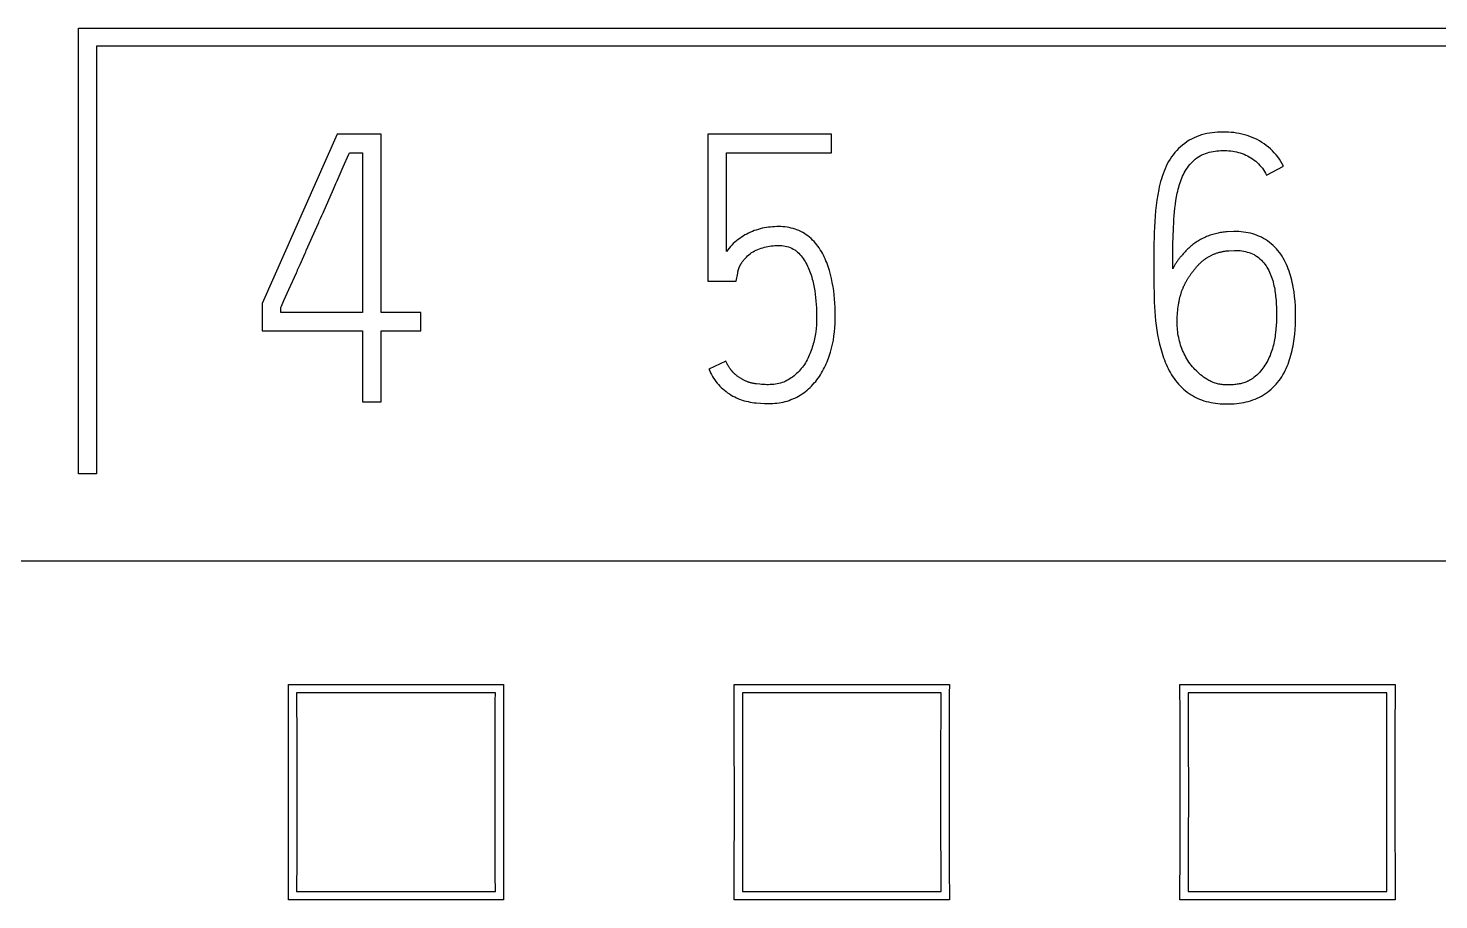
# Model space of a CAD drawing. Header units: inches. Extents: x 9000 to 22395, y 8106 to 17135.
# Drawn here: x 10340.56 to 10358.14, y 8375.86 to 8386.72 of the extents above; entities that cross this region are included whole.
import ezdxf

# ---------------------------------------------------------------- set-up
doc = ezdxf.new("R2010")
doc.units = ezdxf.units.IN
doc.header["$MEASUREMENT"] = 0
doc.layers.add('20000_FRONT_O', color=7, linetype='Continuous')
doc.layers.add('20500_FRONT_O_LABELING', color=7, linetype='Continuous')

msp = doc.modelspace()

# ---------------------------------------------------------------- linework, layer by layer
at = {"layer": '20000_FRONT_O', "linetype": 'Continuous'}
for p, q in [((10341.187, 8381.165), (10341.187, 8386.72)), ((10341.187, 8386.72), (10390.733, 8386.72)), ((10341.41, 8386.498), (10341.41, 8381.165)), ((10390.511, 8386.498), (10341.41, 8386.498)), ((10341.41, 8381.165), (10341.187, 8381.165)), ((10395.91, 8380.08), (10305.705, 8380.08)), ((10343.803, 8378.149), (10343.801, 8378.541)), ((10343.801, 8378.541), (10346.484, 8378.541)), ((10343.903, 8378.437), (10343.904, 8378.236)), ((10346.381, 8378.437), (10343.903, 8378.437)), ((10346.483, 8378.43), (10346.481, 8378.035)), ((10346.484, 8378.541), (10346.483, 8378.43)), ((10349.357, 8378.149), (10349.355, 8378.541)), ((10349.355, 8378.541), (10352.038, 8378.541)), ((10349.458, 8378.437), (10349.459, 8378.236)), ((10351.935, 8378.437), (10349.458, 8378.437)), ((10352.037, 8378.43), (10352.036, 8378.035)), ((10352.038, 8378.541), (10352.037, 8378.43)), ((10354.912, 8378.149), (10354.91, 8378.541)), ((10354.91, 8378.541), (10357.592, 8378.541)), ((10355.012, 8378.437), (10355.013, 8378.236)), ((10357.49, 8378.437), (10355.012, 8378.437)), ((10357.592, 8378.43), (10357.59, 8378.035)), ((10357.592, 8378.541), (10357.592, 8378.43)), ((10343.804, 8377.751), (10343.803, 8378.149)), ((10346.378, 8377.826), (10346.379, 8378.134)), ((10349.358, 8377.751), (10349.357, 8378.149)), ((10351.933, 8377.826), (10351.934, 8378.134)), ((10354.913, 8377.751), (10354.912, 8378.149)), ((10357.487, 8377.826), (10357.488, 8378.134)), ((10346.481, 8378.035), (10346.48, 8377.575)), ((10352.036, 8378.035), (10352.035, 8377.575)), ((10357.59, 8378.035), (10357.589, 8377.575)), ((10343.804, 8377.289), (10343.804, 8377.751)), ((10349.359, 8377.289), (10349.358, 8377.751)), ((10354.913, 8377.289), (10354.913, 8377.751)), ((10346.48, 8377.575), (10346.48, 8377.111)), ((10352.035, 8377.575), (10352.034, 8377.111)), ((10357.589, 8377.575), (10357.589, 8377.111)), ((10343.804, 8376.825), (10343.804, 8377.289)), ((10349.359, 8376.825), (10349.359, 8377.289)), ((10354.913, 8376.825), (10354.913, 8377.289)), ((10346.48, 8377.111), (10346.481, 8376.648)), ((10352.034, 8377.111), (10352.035, 8376.648)), ((10357.589, 8377.111), (10357.589, 8376.648)), ((10343.803, 8376.365), (10343.804, 8376.825)), ((10349.357, 8376.365), (10349.359, 8376.825)), ((10354.912, 8376.365), (10354.913, 8376.825)), ((10343.906, 8376.574), (10343.905, 8376.266)), ((10346.481, 8376.648), (10346.482, 8376.25)), ((10349.46, 8376.574), (10349.459, 8376.266)), ((10352.035, 8376.648), (10352.036, 8376.25)), ((10355.015, 8376.574), (10355.014, 8376.266)), ((10357.589, 8376.648), (10357.591, 8376.25)), ((10343.801, 8375.97), (10343.803, 8376.365)), ((10349.356, 8375.97), (10349.357, 8376.365)), ((10354.91, 8375.97), (10354.912, 8376.365)), ((10346.381, 8375.963), (10346.38, 8376.164)), ((10346.482, 8376.25), (10346.484, 8375.858)), ((10351.935, 8375.963), (10351.934, 8376.164)), ((10352.036, 8376.25), (10352.038, 8375.858)), ((10357.49, 8375.963), (10357.489, 8376.164)), ((10357.591, 8376.25), (10357.592, 8375.858)), ((10343.801, 8375.858), (10343.801, 8375.97)), ((10343.903, 8375.963), (10346.381, 8375.963)), ((10349.355, 8375.858), (10349.356, 8375.97)), ((10349.458, 8375.963), (10351.935, 8375.963)), ((10354.91, 8375.858), (10354.91, 8375.97)), ((10355.012, 8375.963), (10357.49, 8375.963)), ((10346.484, 8375.858), (10343.801, 8375.858)), ((10352.038, 8375.858), (10349.355, 8375.858)), ((10357.592, 8375.858), (10354.91, 8375.858))]:
    msp.add_line(p, q, dxfattribs=at)
for points in [[(10346.379, 8378.134), (10346.38, 8378.337), (10346.381, 8378.437)], [(10351.934, 8378.134), (10351.935, 8378.337), (10351.935, 8378.437)], [(10357.488, 8378.134), (10357.489, 8378.337), (10357.49, 8378.437)], [(10343.904, 8378.236), (10343.905, 8378.032), (10343.906, 8377.826), (10343.906, 8377.618), (10343.907, 8377.409), (10343.907, 8377.2), (10343.907, 8376.99), (10343.906, 8376.782), (10343.906, 8376.574)], [(10349.459, 8378.236), (10349.46, 8378.032), (10349.46, 8377.826), (10349.461, 8377.618), (10349.461, 8377.409), (10349.461, 8377.2), (10349.461, 8376.99), (10349.461, 8376.782), (10349.46, 8376.574)], [(10355.013, 8378.236), (10355.014, 8378.032), (10355.015, 8377.826), (10355.015, 8377.618), (10355.016, 8377.409), (10355.016, 8377.2), (10355.016, 8376.99), (10355.015, 8376.782), (10355.015, 8376.574)], [(10346.38, 8376.164), (10346.379, 8376.368), (10346.378, 8376.574), (10346.378, 8376.782), (10346.378, 8376.99), (10346.378, 8377.2), (10346.378, 8377.409), (10346.378, 8377.618), (10346.378, 8377.826)], [(10351.934, 8376.164), (10351.934, 8376.368), (10351.933, 8376.574), (10351.932, 8376.782), (10351.932, 8376.99), (10351.932, 8377.2), (10351.932, 8377.409), (10351.932, 8377.618), (10351.933, 8377.826)], [(10357.489, 8376.164), (10357.488, 8376.368), (10357.487, 8376.574), (10357.487, 8376.782), (10357.487, 8376.99), (10357.487, 8377.2), (10357.487, 8377.409), (10357.487, 8377.618), (10357.487, 8377.826)], [(10343.905, 8376.266), (10343.904, 8376.063), (10343.903, 8375.963)], [(10349.459, 8376.266), (10349.458, 8376.063), (10349.458, 8375.963)], [(10355.014, 8376.266), (10355.013, 8376.063), (10355.012, 8375.963)]]:
    msp.add_lwpolyline(points, dxfattribs=at)
at = {"layer": '20500_FRONT_O_LABELING', "linetype": 'Continuous'}
for p, q in [((10344.41, 8385.398), (10343.476, 8383.29)), ((10344.959, 8385.398), (10344.41, 8385.398)), ((10344.959, 8383.179), (10344.959, 8385.398)), ((10349.03, 8385.398), (10349.03, 8383.567)), ((10350.569, 8385.398), (10349.03, 8385.398)), ((10350.569, 8385.167), (10350.569, 8385.398)), ((10344.486, 8384.993), (10344.554, 8385.149)), ((10344.554, 8385.149), (10344.562, 8385.167)), ((10344.562, 8385.167), (10344.724, 8385.167)), ((10344.724, 8385.167), (10344.724, 8383.179)), ((10349.261, 8383.937), (10349.261, 8385.167)), ((10349.261, 8385.167), (10350.569, 8385.167)), ((10355.99, 8384.89), (10356.202, 8385)), ((10344.364, 8384.714), (10344.394, 8384.784)), ((10344.233, 8384.419), (10344.364, 8384.714)), ((10344.218, 8384.384), (10344.233, 8384.419)), ((10355.583, 8384.187), (10355.5, 8384.182)), ((10343.947, 8383.777), (10343.994, 8383.881)), ((10355.521, 8383.947), (10355.592, 8383.951)), ((10343.917, 8383.707), (10343.947, 8383.777)), ((10349.408, 8383.704), (10349.409, 8383.708)), ((10349.409, 8383.708), (10349.411, 8383.713)), ((10349.411, 8383.713), (10349.412, 8383.718)), ((10349.412, 8383.718), (10349.414, 8383.723)), ((10349.414, 8383.723), (10349.416, 8383.728)), ((10349.416, 8383.728), (10349.418, 8383.735)), ((10343.809, 8383.464), (10343.901, 8383.672)), ((10349.03, 8383.567), (10349.382, 8383.567)), ((10349.382, 8383.567), (10349.4, 8383.668)), ((10343.746, 8383.326), (10343.809, 8383.464)), ((10343.476, 8383.29), (10343.476, 8382.948)), ((10343.707, 8383.179), (10343.707, 8383.239)), ((10344.724, 8383.179), (10343.707, 8383.179)), ((10345.45, 8383.179), (10344.959, 8383.179)), ((10345.45, 8382.948), (10345.45, 8383.179)), ((10343.476, 8382.948), (10344.724, 8382.948)), ((10344.724, 8382.948), (10344.724, 8382.065)), ((10344.959, 8382.065), (10344.959, 8382.948)), ((10344.959, 8382.948), (10345.45, 8382.948)), ((10349.252, 8382.569), (10349.04, 8382.472)), ((10344.724, 8382.065), (10344.959, 8382.065))]:
    msp.add_line(p, q, dxfattribs=at)
for points in [[(10356.202, 8385), (10356.186, 8385.03), (10356.168, 8385.059), (10356.15, 8385.088), (10356.13, 8385.115), (10356.109, 8385.142), (10356.086, 8385.167), (10356.063, 8385.192), (10356.039, 8385.215), (10356.014, 8385.237), (10355.987, 8385.259), (10355.96, 8385.279), (10355.932, 8385.297), (10355.903, 8385.315), (10355.873, 8385.331), (10355.843, 8385.346), (10355.812, 8385.359), (10355.78, 8385.371), (10355.748, 8385.382), (10355.716, 8385.392), (10355.683, 8385.401), (10355.65, 8385.408), (10355.616, 8385.414), (10355.583, 8385.419), (10355.549, 8385.422), (10355.515, 8385.425), (10355.482, 8385.426), (10355.448, 8385.426), (10355.414, 8385.426), (10355.38, 8385.424), (10355.346, 8385.421), (10355.312, 8385.418), (10355.279, 8385.413), (10355.246, 8385.406), (10355.213, 8385.399), (10355.18, 8385.39), (10355.148, 8385.38), (10355.117, 8385.368), (10355.086, 8385.354), (10355.056, 8385.339), (10355.026, 8385.323), (10354.998, 8385.305), (10354.97, 8385.285), (10354.944, 8385.264), (10354.918, 8385.242), (10354.893, 8385.219), (10354.87, 8385.195), (10354.847, 8385.169), (10354.826, 8385.143), (10354.806, 8385.116), (10354.787, 8385.088), (10354.77, 8385.059), (10354.753, 8385.029), (10354.738, 8384.999), (10354.725, 8384.968), (10354.712, 8384.937), (10354.7, 8384.905), (10354.689, 8384.873), (10354.679, 8384.841), (10354.67, 8384.808), (10354.661, 8384.775), (10354.653, 8384.743), (10354.646, 8384.709), (10354.634, 8384.643), (10354.623, 8384.577), (10354.614, 8384.51), (10354.607, 8384.444), (10354.601, 8384.377), (10354.597, 8384.31), (10354.593, 8384.242), (10354.59, 8384.175), (10354.588, 8384.107), (10354.586, 8384.04), (10354.585, 8383.972), (10354.584, 8383.905), (10354.584, 8383.837), (10354.584, 8383.77), (10354.584, 8383.702), (10354.584, 8383.635), (10354.585, 8383.567), (10354.586, 8383.499), (10354.588, 8383.432), (10354.59, 8383.364)], [(10354.82, 8383.72), (10354.82, 8383.767), (10354.821, 8383.815), (10354.821, 8383.863), (10354.822, 8383.91), (10354.822, 8383.958), (10354.823, 8384.005), (10354.824, 8384.053), (10354.826, 8384.1), (10354.827, 8384.148), (10354.829, 8384.195), (10354.831, 8384.242), (10354.834, 8384.29), (10354.836, 8384.337), (10354.839, 8384.384), (10354.843, 8384.432), (10354.848, 8384.479), (10354.854, 8384.526), (10354.861, 8384.573), (10354.869, 8384.62), (10354.878, 8384.666), (10354.884, 8384.69), (10354.889, 8384.713), (10354.895, 8384.737), (10354.902, 8384.76), (10354.909, 8384.783), (10354.917, 8384.806), (10354.925, 8384.829), (10354.934, 8384.852), (10354.944, 8384.874), (10354.954, 8384.896), (10354.965, 8384.918), (10354.977, 8384.939), (10354.99, 8384.96), (10355.003, 8384.981), (10355.018, 8385.001), (10355.033, 8385.02), (10355.049, 8385.039), (10355.066, 8385.056), (10355.084, 8385.073), (10355.102, 8385.089), (10355.122, 8385.104), (10355.142, 8385.118), (10355.163, 8385.13), (10355.174, 8385.136), (10355.185, 8385.141), (10355.207, 8385.151), (10355.23, 8385.16), (10355.253, 8385.167), (10355.276, 8385.174), (10355.3, 8385.179), (10355.324, 8385.184), (10355.348, 8385.188), (10355.372, 8385.191), (10355.397, 8385.193), (10355.421, 8385.194), (10355.446, 8385.195), (10355.47, 8385.195), (10355.495, 8385.194), (10355.519, 8385.192), (10355.544, 8385.19), (10355.568, 8385.187), (10355.592, 8385.183), (10355.616, 8385.178), (10355.64, 8385.172), (10355.663, 8385.165), (10355.686, 8385.157), (10355.709, 8385.149), (10355.732, 8385.139), (10355.754, 8385.129), (10355.775, 8385.117), (10355.796, 8385.105), (10355.816, 8385.092), (10355.836, 8385.077), (10355.855, 8385.062), (10355.873, 8385.046), (10355.891, 8385.029), (10355.907, 8385.011), (10355.923, 8384.993), (10355.938, 8384.974), (10355.953, 8384.954), (10355.966, 8384.933), (10355.978, 8384.912), (10355.99, 8384.89)], [(10344.394, 8384.784), (10344.41, 8384.819), (10344.486, 8384.993)], [(10343.994, 8383.881), (10344.009, 8383.915), (10344.017, 8383.933), (10344.025, 8383.95), (10344.156, 8384.245)], [(10344.156, 8384.245), (10344.179, 8384.297), (10344.187, 8384.315), (10344.195, 8384.332), (10344.203, 8384.349), (10344.218, 8384.384)], [(10349.04, 8382.472), (10349.051, 8382.449), (10349.062, 8382.426), (10349.074, 8382.403), (10349.087, 8382.381), (10349.1, 8382.36), (10349.114, 8382.339), (10349.129, 8382.318), (10349.144, 8382.298), (10349.16, 8382.279), (10349.178, 8382.26), (10349.196, 8382.242), (10349.215, 8382.225), (10349.234, 8382.208), (10349.255, 8382.192), (10349.275, 8382.177), (10349.296, 8382.163), (10349.318, 8382.149), (10349.34, 8382.136), (10349.363, 8382.125), (10349.386, 8382.114), (10349.409, 8382.103), (10349.433, 8382.094), (10349.457, 8382.086), (10349.481, 8382.078), (10349.506, 8382.072), (10349.531, 8382.066), (10349.556, 8382.061), (10349.581, 8382.057), (10349.607, 8382.053), (10349.632, 8382.05), (10349.684, 8382.046), (10349.735, 8382.043), (10349.761, 8382.042), (10349.786, 8382.042), (10349.812, 8382.043), (10349.838, 8382.044), (10349.864, 8382.046), (10349.889, 8382.049), (10349.915, 8382.052), (10349.94, 8382.056), (10349.966, 8382.061), (10349.991, 8382.067), (10350.015, 8382.074), (10350.04, 8382.082), (10350.064, 8382.091), (10350.088, 8382.101), (10350.112, 8382.111), (10350.135, 8382.123), (10350.158, 8382.135), (10350.18, 8382.148), (10350.202, 8382.162), (10350.223, 8382.177), (10350.244, 8382.192), (10350.264, 8382.208), (10350.283, 8382.225), (10350.302, 8382.242), (10350.32, 8382.261), (10350.338, 8382.279), (10350.355, 8382.299), (10350.372, 8382.318), (10350.388, 8382.339), (10350.403, 8382.36), (10350.418, 8382.381), (10350.432, 8382.402), (10350.445, 8382.424), (10350.458, 8382.447), (10350.47, 8382.469), (10350.482, 8382.492), (10350.493, 8382.515), (10350.504, 8382.538), (10350.514, 8382.562), (10350.524, 8382.586), (10350.533, 8382.61), (10350.541, 8382.634), (10350.557, 8382.683), (10350.57, 8382.732), (10350.582, 8382.782), (10350.592, 8382.833), (10350.6, 8382.884), (10350.606, 8382.935), (10350.611, 8382.987), (10350.614, 8383.038), (10350.616, 8383.09), (10350.616, 8383.141), (10350.616, 8383.193), (10350.615, 8383.244), (10350.612, 8383.295), (10350.608, 8383.346), (10350.603, 8383.397), (10350.596, 8383.448), (10350.588, 8383.499), (10350.579, 8383.549), (10350.569, 8383.6), (10350.557, 8383.65), (10350.543, 8383.7), (10350.528, 8383.75), (10350.519, 8383.775), (10350.51, 8383.799), (10350.5, 8383.823), (10350.49, 8383.847), (10350.479, 8383.87), (10350.468, 8383.893), (10350.456, 8383.916), (10350.443, 8383.938), (10350.429, 8383.96), (10350.415, 8383.981), (10350.4, 8384.002), (10350.385, 8384.022), (10350.368, 8384.042), (10350.351, 8384.061), (10350.333, 8384.08), (10350.315, 8384.098), (10350.295, 8384.115), (10350.275, 8384.132), (10350.254, 8384.147), (10350.232, 8384.161), (10350.21, 8384.174), (10350.187, 8384.186), (10350.163, 8384.198), (10350.139, 8384.207), (10350.115, 8384.216), (10350.09, 8384.224), (10350.065, 8384.23), (10350.04, 8384.236), (10350.015, 8384.24), (10349.989, 8384.243), (10349.963, 8384.245), (10349.937, 8384.247), (10349.912, 8384.247), (10349.886, 8384.247), (10349.86, 8384.246), (10349.834, 8384.244), (10349.808, 8384.242), (10349.782, 8384.239), (10349.757, 8384.235), (10349.731, 8384.231), (10349.706, 8384.226), (10349.681, 8384.22), (10349.656, 8384.213), (10349.631, 8384.205), (10349.607, 8384.197), (10349.583, 8384.188), (10349.559, 8384.178), (10349.536, 8384.167), (10349.513, 8384.155), (10349.49, 8384.143), (10349.468, 8384.13), (10349.446, 8384.116), (10349.425, 8384.101), (10349.404, 8384.086), (10349.384, 8384.07), (10349.364, 8384.053), (10349.345, 8384.035), (10349.327, 8384.017), (10349.309, 8383.998), (10349.293, 8383.978), (10349.276, 8383.958), (10349.261, 8383.937)], [(10354.59, 8383.364), (10354.591, 8383.306), (10354.594, 8383.247), (10354.597, 8383.189), (10354.602, 8383.13), (10354.608, 8383.072), (10354.615, 8383.014), (10354.623, 8382.956), (10354.633, 8382.899), (10354.644, 8382.841), (10354.657, 8382.784), (10354.672, 8382.727), (10354.688, 8382.67), (10354.697, 8382.642), (10354.707, 8382.614), (10354.717, 8382.586), (10354.728, 8382.559), (10354.739, 8382.532), (10354.751, 8382.505), (10354.764, 8382.478), (10354.777, 8382.452), (10354.791, 8382.426), (10354.806, 8382.401), (10354.822, 8382.377), (10354.838, 8382.353), (10354.856, 8382.329), (10354.874, 8382.306), (10354.893, 8382.284), (10354.913, 8382.263), (10354.933, 8382.242), (10354.955, 8382.223), (10354.977, 8382.204), (10355.001, 8382.186), (10355.025, 8382.169), (10355.049, 8382.153), (10355.075, 8382.138), (10355.1, 8382.124), (10355.127, 8382.111), (10355.154, 8382.099), (10355.181, 8382.088), (10355.209, 8382.078), (10355.238, 8382.07), (10355.266, 8382.063), (10355.295, 8382.056), (10355.324, 8382.051), (10355.353, 8382.047), (10355.382, 8382.043), (10355.412, 8382.041), (10355.441, 8382.039), (10355.47, 8382.038), (10355.5, 8382.037), (10355.529, 8382.038), (10355.559, 8382.039), (10355.588, 8382.04), (10355.618, 8382.043), (10355.647, 8382.046), (10355.676, 8382.051), (10355.705, 8382.056), (10355.734, 8382.062), (10355.762, 8382.07), (10355.791, 8382.078), (10355.819, 8382.087), (10355.846, 8382.098), (10355.873, 8382.11), (10355.9, 8382.122), (10355.926, 8382.136), (10355.951, 8382.151), (10355.976, 8382.167), (10356, 8382.184), (10356.024, 8382.202), (10356.046, 8382.221), (10356.068, 8382.241), (10356.089, 8382.262), (10356.109, 8382.283), (10356.128, 8382.306), (10356.146, 8382.329), (10356.163, 8382.352), (10356.179, 8382.377), (10356.194, 8382.402), (10356.209, 8382.427), (10356.222, 8382.454), (10356.235, 8382.48), (10356.247, 8382.507), (10356.258, 8382.534), (10356.268, 8382.562), (10356.277, 8382.59), (10356.286, 8382.618), (10356.294, 8382.647), (10356.302, 8382.676), (10356.309, 8382.704), (10356.315, 8382.733), (10356.32, 8382.762), (10356.325, 8382.791), (10356.334, 8382.85), (10356.341, 8382.908), (10356.346, 8382.966), (10356.35, 8383.025), (10356.352, 8383.083), (10356.352, 8383.142), (10356.351, 8383.2), (10356.349, 8383.259), (10356.345, 8383.318), (10356.339, 8383.376), (10356.332, 8383.435), (10356.323, 8383.493), (10356.317, 8383.522), (10356.311, 8383.551), (10356.305, 8383.58), (10356.297, 8383.609), (10356.289, 8383.637), (10356.281, 8383.665), (10356.271, 8383.693), (10356.261, 8383.721), (10356.25, 8383.748), (10356.239, 8383.775), (10356.226, 8383.801), (10356.213, 8383.827), (10356.198, 8383.853), (10356.183, 8383.878), (10356.167, 8383.902), (10356.15, 8383.926), (10356.132, 8383.949), (10356.112, 8383.971), (10356.092, 8383.993), (10356.071, 8384.013), (10356.049, 8384.033), (10356.026, 8384.051), (10356.002, 8384.069), (10355.978, 8384.085), (10355.952, 8384.1), (10355.927, 8384.114), (10355.9, 8384.126), (10355.873, 8384.138), (10355.845, 8384.148), (10355.817, 8384.156), (10355.789, 8384.164), (10355.76, 8384.17), (10355.731, 8384.176), (10355.702, 8384.18), (10355.672, 8384.183), (10355.643, 8384.185), (10355.613, 8384.187), (10355.583, 8384.187)], [(10355.5, 8384.182), (10355.484, 8384.181), (10355.467, 8384.179), (10355.45, 8384.178), (10355.434, 8384.175), (10355.418, 8384.173), (10355.401, 8384.17), (10355.385, 8384.167), (10355.369, 8384.163), (10355.353, 8384.159), (10355.336, 8384.155), (10355.32, 8384.151), (10355.305, 8384.146), (10355.289, 8384.14), (10355.273, 8384.135), (10355.258, 8384.129), (10355.242, 8384.123), (10355.227, 8384.116), (10355.212, 8384.109), (10355.198, 8384.102), (10355.183, 8384.095), (10355.168, 8384.087), (10355.154, 8384.079), (10355.14, 8384.07), (10355.126, 8384.061), (10355.112, 8384.052), (10355.098, 8384.042), (10355.085, 8384.033), (10355.072, 8384.023), (10355.059, 8384.012), (10355.046, 8384.002), (10355.033, 8383.991), (10355.021, 8383.98), (10355.009, 8383.969), (10354.997, 8383.957), (10354.985, 8383.945), (10354.974, 8383.933), (10354.963, 8383.921), (10354.952, 8383.909), (10354.941, 8383.896)], [(10349.493, 8383.851), (10349.508, 8383.867), (10349.523, 8383.883), (10349.54, 8383.897), (10349.557, 8383.91), (10349.574, 8383.923), (10349.593, 8383.934), (10349.611, 8383.945), (10349.631, 8383.955), (10349.651, 8383.963), (10349.671, 8383.972), (10349.691, 8383.979), (10349.712, 8383.985), (10349.733, 8383.991), (10349.754, 8383.996), (10349.776, 8384), (10349.797, 8384.003), (10349.819, 8384.006), (10349.84, 8384.008), (10349.862, 8384.01), (10349.884, 8384.011), (10349.905, 8384.012), (10349.927, 8384.011), (10349.949, 8384.01), (10349.97, 8384.008), (10349.992, 8384.005), (10350.013, 8384), (10350.034, 8383.994), (10350.054, 8383.987), (10350.074, 8383.978), (10350.093, 8383.968), (10350.112, 8383.957), (10350.121, 8383.951), (10350.129, 8383.945), (10350.138, 8383.938), (10350.146, 8383.931), (10350.162, 8383.915), (10350.176, 8383.9), (10350.191, 8383.883), (10350.204, 8383.866), (10350.217, 8383.849), (10350.229, 8383.831), (10350.24, 8383.813), (10350.251, 8383.794), (10350.261, 8383.775), (10350.271, 8383.756), (10350.28, 8383.736), (10350.288, 8383.716), (10350.296, 8383.696), (10350.304, 8383.676), (10350.311, 8383.655), (10350.318, 8383.635), (10350.324, 8383.614), (10350.33, 8383.593), (10350.335, 8383.573), (10350.341, 8383.552), (10350.345, 8383.531), (10350.354, 8383.489), (10350.361, 8383.447), (10350.366, 8383.404), (10350.371, 8383.362), (10350.375, 8383.319), (10350.378, 8383.276), (10350.381, 8383.234), (10350.383, 8383.191), (10350.384, 8383.148), (10350.384, 8383.106), (10350.383, 8383.063), (10350.381, 8383.02), (10350.377, 8382.977), (10350.372, 8382.935), (10350.369, 8382.913), (10350.365, 8382.892), (10350.357, 8382.85), (10350.352, 8382.829), (10350.347, 8382.808), (10350.342, 8382.787), (10350.336, 8382.766), (10350.33, 8382.745), (10350.323, 8382.725), (10350.316, 8382.704), (10350.309, 8382.684), (10350.301, 8382.664), (10350.292, 8382.644), (10350.284, 8382.625), (10350.274, 8382.605), (10350.264, 8382.586), (10350.254, 8382.568), (10350.243, 8382.549), (10350.232, 8382.531), (10350.219, 8382.513), (10350.207, 8382.495), (10350.193, 8382.478), (10350.179, 8382.462), (10350.165, 8382.446), (10350.15, 8382.43), (10350.134, 8382.415), (10350.118, 8382.4), (10350.102, 8382.387), (10350.085, 8382.373), (10350.067, 8382.361), (10350.049, 8382.349), (10350.031, 8382.338), (10350.012, 8382.328), (10349.992, 8382.319), (10349.973, 8382.311), (10349.953, 8382.304), (10349.932, 8382.297), (10349.912, 8382.292), (10349.891, 8382.288), (10349.87, 8382.284), (10349.849, 8382.281), (10349.827, 8382.279), (10349.806, 8382.278), (10349.784, 8382.277), (10349.763, 8382.277), (10349.741, 8382.278), (10349.719, 8382.279), (10349.698, 8382.28), (10349.676, 8382.282), (10349.633, 8382.287)], [(10354.941, 8383.896), (10354.934, 8383.889), (10354.928, 8383.881), (10354.921, 8383.874), (10354.915, 8383.867), (10354.909, 8383.859), (10354.903, 8383.852), (10354.897, 8383.844), (10354.891, 8383.836), (10354.885, 8383.828), (10354.879, 8383.82), (10354.874, 8383.812), (10354.868, 8383.804), (10354.863, 8383.796), (10354.858, 8383.788), (10354.853, 8383.78), (10354.848, 8383.771), (10354.843, 8383.763), (10354.838, 8383.754), (10354.834, 8383.746), (10354.829, 8383.737), (10354.825, 8383.729), (10354.82, 8383.72)], [(10355.017, 8383.612), (10355.022, 8383.619), (10355.027, 8383.626), (10355.032, 8383.634), (10355.037, 8383.641), (10355.042, 8383.648), (10355.047, 8383.655), (10355.052, 8383.663), (10355.058, 8383.67), (10355.063, 8383.677), (10355.068, 8383.684), (10355.074, 8383.691), (10355.079, 8383.698), (10355.085, 8383.705), (10355.09, 8383.712), (10355.096, 8383.719), (10355.101, 8383.726), (10355.107, 8383.732), (10355.113, 8383.739), (10355.118, 8383.746), (10355.124, 8383.753), (10355.13, 8383.759), (10355.136, 8383.766), (10355.142, 8383.772), (10355.148, 8383.779), (10355.155, 8383.785), (10355.161, 8383.791), (10355.168, 8383.797), (10355.174, 8383.803), (10355.181, 8383.809), (10355.188, 8383.815), (10355.194, 8383.821), (10355.201, 8383.826), (10355.208, 8383.832), (10355.215, 8383.837), (10355.223, 8383.843), (10355.23, 8383.848), (10355.237, 8383.853), (10355.245, 8383.858), (10355.252, 8383.863), (10355.26, 8383.867), (10355.267, 8383.872), (10355.275, 8383.876), (10355.283, 8383.881), (10355.29, 8383.885), (10355.298, 8383.889), (10355.306, 8383.893), (10355.314, 8383.897), (10355.322, 8383.9), (10355.331, 8383.904), (10355.339, 8383.907), (10355.347, 8383.91), (10355.356, 8383.913), (10355.364, 8383.916), (10355.373, 8383.919), (10355.381, 8383.922), (10355.39, 8383.925), (10355.398, 8383.927), (10355.407, 8383.929), (10355.415, 8383.931), (10355.424, 8383.933), (10355.433, 8383.935), (10355.441, 8383.937), (10355.45, 8383.939), (10355.459, 8383.94), (10355.468, 8383.941), (10355.476, 8383.943), (10355.485, 8383.944), (10355.494, 8383.945), (10355.503, 8383.946), (10355.512, 8383.946), (10355.521, 8383.947)], [(10355.592, 8383.951), (10355.615, 8383.951), (10355.638, 8383.95), (10355.661, 8383.948), (10355.683, 8383.945), (10355.706, 8383.942), (10355.728, 8383.937), (10355.75, 8383.931), (10355.772, 8383.925), (10355.793, 8383.917), (10355.814, 8383.908), (10355.834, 8383.898), (10355.844, 8383.893), (10355.854, 8383.887), (10355.863, 8383.881), (10355.873, 8383.875), (10355.891, 8383.861), (10355.908, 8383.846), (10355.925, 8383.831), (10355.941, 8383.814), (10355.956, 8383.797), (10355.97, 8383.779), (10355.983, 8383.76), (10355.995, 8383.741), (10356.006, 8383.721), (10356.017, 8383.701), (10356.027, 8383.681), (10356.036, 8383.66), (10356.044, 8383.64), (10356.052, 8383.618), (10356.059, 8383.597), (10356.066, 8383.576), (10356.072, 8383.554), (10356.077, 8383.532), (10356.082, 8383.51), (10356.087, 8383.488), (10356.091, 8383.466), (10356.095, 8383.443), (10356.098, 8383.421), (10356.101, 8383.398), (10356.103, 8383.376), (10356.108, 8383.331), (10356.111, 8383.285), (10356.113, 8383.241), (10356.114, 8383.195), (10356.115, 8383.15), (10356.114, 8383.105), (10356.113, 8383.06), (10356.11, 8383.015), (10356.106, 8382.97), (10356.102, 8382.925), (10356.099, 8382.903), (10356.097, 8382.88), (10356.093, 8382.858), (10356.09, 8382.836), (10356.085, 8382.814), (10356.081, 8382.792), (10356.076, 8382.77), (10356.07, 8382.748), (10356.063, 8382.726), (10356.057, 8382.705), (10356.049, 8382.683), (10356.041, 8382.662), (10356.033, 8382.641), (10356.024, 8382.62), (10356.014, 8382.599), (10356.004, 8382.579), (10355.993, 8382.559), (10355.981, 8382.539), (10355.969, 8382.52), (10355.957, 8382.501), (10355.944, 8382.483), (10355.93, 8382.465), (10355.915, 8382.447), (10355.9, 8382.43), (10355.884, 8382.414), (10355.868, 8382.398), (10355.851, 8382.382), (10355.833, 8382.368)], [(10343.901, 8383.672), (10343.909, 8383.69), (10343.917, 8383.707)], [(10349.4, 8383.668), (10349.4, 8383.669), (10349.4, 8383.67), (10349.4, 8383.671), (10349.4, 8383.672), (10349.4, 8383.674), (10349.401, 8383.675), (10349.401, 8383.676), (10349.401, 8383.679), (10349.402, 8383.681), (10349.402, 8383.684), (10349.403, 8383.686), (10349.404, 8383.689), (10349.404, 8383.691), (10349.405, 8383.694), (10349.406, 8383.696), (10349.406, 8383.699), (10349.407, 8383.701), (10349.408, 8383.704)], [(10349.418, 8383.735), (10349.419, 8383.738), (10349.42, 8383.741), (10349.422, 8383.744), (10349.423, 8383.747), (10349.424, 8383.75), (10349.425, 8383.753), (10349.427, 8383.756), (10349.428, 8383.759), (10349.429, 8383.761), (10349.431, 8383.764), (10349.432, 8383.767), (10349.434, 8383.77), (10349.435, 8383.773), (10349.437, 8383.775), (10349.438, 8383.778), (10349.44, 8383.781), (10349.442, 8383.784), (10349.443, 8383.786), (10349.445, 8383.789), (10349.447, 8383.792), (10349.45, 8383.797), (10349.453, 8383.802), (10349.457, 8383.807), (10349.461, 8383.812), (10349.465, 8383.817), (10349.468, 8383.822), (10349.472, 8383.827), (10349.476, 8383.832), (10349.48, 8383.837), (10349.484, 8383.842), (10349.489, 8383.847), (10349.493, 8383.851)], [(10354.943, 8383.468), (10354.946, 8383.474), (10354.949, 8383.481), (10354.951, 8383.487), (10354.954, 8383.494), (10354.957, 8383.5), (10354.96, 8383.507), (10354.963, 8383.513), (10354.966, 8383.519), (10354.969, 8383.526), (10354.972, 8383.532), (10354.975, 8383.538), (10354.978, 8383.545), (10354.981, 8383.551), (10354.985, 8383.557), (10354.988, 8383.563), (10354.991, 8383.569), (10354.995, 8383.576), (10354.998, 8383.582), (10355.002, 8383.588), (10355.005, 8383.594), (10355.009, 8383.6), (10355.013, 8383.606), (10355.017, 8383.612)], [(10354.892, 8383.272), (10354.893, 8383.28), (10354.895, 8383.288), (10354.896, 8383.296), (10354.898, 8383.304), (10354.899, 8383.312), (10354.901, 8383.32), (10354.902, 8383.328), (10354.904, 8383.336), (10354.906, 8383.344), (10354.907, 8383.352), (10354.909, 8383.36), (10354.911, 8383.368), (10354.913, 8383.376), (10354.915, 8383.384), (10354.918, 8383.391), (10354.92, 8383.399), (10354.922, 8383.407), (10354.925, 8383.415), (10354.927, 8383.423), (10354.93, 8383.43), (10354.932, 8383.438), (10354.935, 8383.446), (10354.938, 8383.454), (10354.943, 8383.468)], [(10343.707, 8383.239), (10343.715, 8383.256), (10343.746, 8383.326)], [(10355.246, 8382.345), (10355.225, 8382.358), (10355.206, 8382.372), (10355.187, 8382.386), (10355.168, 8382.401), (10355.15, 8382.416), (10355.132, 8382.432), (10355.115, 8382.449), (10355.098, 8382.466), (10355.082, 8382.483), (10355.067, 8382.501), (10355.052, 8382.52), (10355.037, 8382.539), (10355.023, 8382.558), (10355.01, 8382.578), (10354.998, 8382.598), (10354.985, 8382.619), (10354.974, 8382.64), (10354.963, 8382.661), (10354.953, 8382.683), (10354.943, 8382.705), (10354.934, 8382.727), (10354.926, 8382.75), (10354.918, 8382.772), (10354.912, 8382.795), (10354.905, 8382.819), (10354.9, 8382.842), (10354.895, 8382.865), (10354.89, 8382.889), (10354.886, 8382.912), (10354.883, 8382.936), (10354.881, 8382.96), (10354.879, 8382.983), (10354.877, 8383.007), (10354.876, 8383.031), (10354.876, 8383.055), (10354.876, 8383.079), (10354.876, 8383.103), (10354.877, 8383.127), (10354.879, 8383.152), (10354.881, 8383.176), (10354.883, 8383.2), (10354.886, 8383.224), (10354.889, 8383.248), (10354.892, 8383.272)], [(10349.358, 8382.416), (10349.355, 8382.419), (10349.352, 8382.422), (10349.349, 8382.425), (10349.346, 8382.428), (10349.343, 8382.431), (10349.34, 8382.434), (10349.337, 8382.437), (10349.334, 8382.441), (10349.331, 8382.444), (10349.329, 8382.447), (10349.326, 8382.45), (10349.323, 8382.453), (10349.32, 8382.457), (10349.318, 8382.46), (10349.315, 8382.463), (10349.313, 8382.467), (10349.31, 8382.47), (10349.307, 8382.474), (10349.305, 8382.477), (10349.303, 8382.481), (10349.298, 8382.488), (10349.293, 8382.495), (10349.288, 8382.502), (10349.284, 8382.509), (10349.28, 8382.516), (10349.275, 8382.524), (10349.271, 8382.531), (10349.267, 8382.538), (10349.263, 8382.546), (10349.259, 8382.554), (10349.255, 8382.561), (10349.252, 8382.569)], [(10349.633, 8382.287), (10349.625, 8382.288), (10349.617, 8382.289), (10349.609, 8382.291), (10349.601, 8382.292), (10349.593, 8382.294), (10349.585, 8382.295), (10349.577, 8382.297), (10349.569, 8382.299), (10349.561, 8382.301), (10349.553, 8382.303), (10349.545, 8382.306), (10349.538, 8382.308), (10349.53, 8382.311), (10349.522, 8382.314), (10349.515, 8382.317), (10349.507, 8382.32), (10349.5, 8382.323), (10349.492, 8382.326), (10349.485, 8382.33), (10349.477, 8382.333), (10349.47, 8382.337), (10349.463, 8382.341), (10349.456, 8382.345), (10349.449, 8382.349), (10349.442, 8382.353), (10349.435, 8382.357), (10349.428, 8382.361), (10349.421, 8382.366), (10349.415, 8382.37), (10349.408, 8382.375), (10349.402, 8382.38), (10349.395, 8382.385), (10349.389, 8382.39), (10349.382, 8382.395), (10349.376, 8382.4), (10349.37, 8382.405), (10349.364, 8382.411), (10349.358, 8382.416)], [(10355.833, 8382.368), (10355.828, 8382.363), (10355.822, 8382.359), (10355.816, 8382.355), (10355.81, 8382.351), (10355.804, 8382.347), (10355.798, 8382.343), (10355.791, 8382.339), (10355.785, 8382.336), (10355.779, 8382.332), (10355.773, 8382.329), (10355.766, 8382.326), (10355.76, 8382.323), (10355.753, 8382.32), (10355.747, 8382.317), (10355.733, 8382.311), (10355.72, 8382.306), (10355.706, 8382.302), (10355.692, 8382.297), (10355.678, 8382.294), (10355.664, 8382.29), (10355.65, 8382.287), (10355.636, 8382.284), (10355.622, 8382.282), (10355.607, 8382.28), (10355.593, 8382.278), (10355.579, 8382.277), (10355.565, 8382.276), (10355.55, 8382.275), (10355.536, 8382.274), (10355.521, 8382.274), (10355.507, 8382.274), (10355.492, 8382.274), (10355.478, 8382.274), (10355.464, 8382.275), (10355.449, 8382.276), (10355.435, 8382.278), (10355.421, 8382.28), (10355.407, 8382.283), (10355.392, 8382.285), (10355.379, 8382.289), (10355.365, 8382.292), (10355.351, 8382.297), (10355.337, 8382.301), (10355.324, 8382.306), (10355.31, 8382.312), (10355.297, 8382.317), (10355.284, 8382.324), (10355.271, 8382.33), (10355.258, 8382.337), (10355.246, 8382.345)]]:
    msp.add_lwpolyline(points, dxfattribs=at)

doc.saveas('drawing.dxf')
